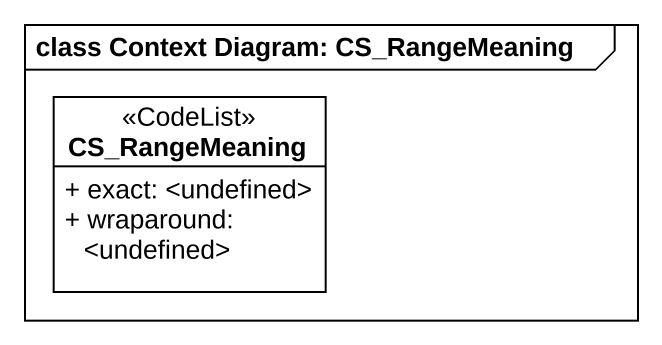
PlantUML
@startuml
mainframe class Context Diagram: CS_RangeMeaning
hide circle
hide empty members
skinparam classAttributeIconSize 0
class CS_RangeMeaning <<CodeList>> {
  + exact: <undefined>
  + wraparound: <undefined>
}
@enduml
